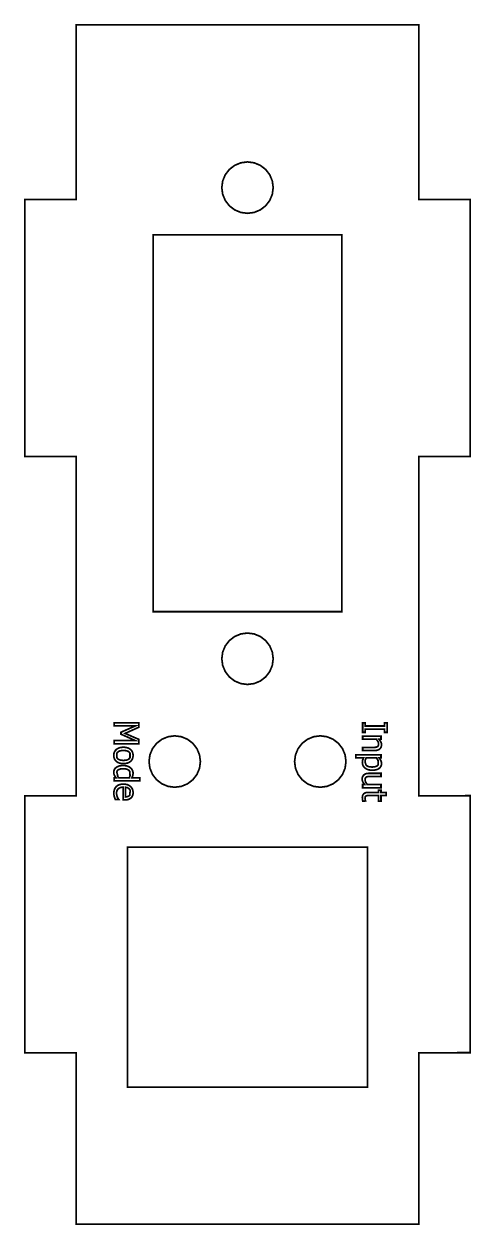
# Model space of a CAD drawing. Extents: x 0.39 to 1.42, y 0.4 to 3.16.
import ezdxf

# ---------------------------------------------------------------- set-up
doc = ezdxf.new("R2010")
doc.units = 0
doc.layers.get('0').update_dxf_attribs({"linetype": 'CONTINUOUS'})

msp = doc.modelspace()

# ---------------------------------------------------------------- linework, layer by layer
at = {"color": 5, "const_width": 0.003937}
for points in [[(0.393718, 2.16971), (0.511828, 2.16971), (0.511828, 1.39019), (0.393718, 1.39019), (0.393718, 0.799642), (0.511828, 0.799642), (0.511828, 0.405925), (1.29921, 0.405925), (1.29921, 0.799642), (1.41732, 0.799968), (1.41732, 1.39051), (1.29921, 1.39019), (1.29921, 2.16971), (1.41732, 2.16971), (1.41732, 2.76064), (1.29921, 2.76025), (1.29921, 3.16183), (0.511828, 3.16183), (0.511828, 2.76025), (0.393718, 2.76025), (0.393718, 2.16971)], [(0.947265, 2.82958), (0.956651, 2.81739), (0.962565, 2.80311), (0.964572, 2.78782), (0.962565, 2.77257), (0.956651, 2.75831), (0.947265, 2.7461), (0.935058, 2.73671), (0.92079, 2.73079), (0.90549, 2.72879), (0.890246, 2.73079), (0.875976, 2.73671), (0.863769, 2.7461), (0.854383, 2.75831), (0.848469, 2.77257), (0.846463, 2.78782), (0.848469, 2.80311), (0.854383, 2.81739), (0.863769, 2.82958), (0.875976, 2.83897), (0.890246, 2.84489), (0.90549, 2.8469), (0.92079, 2.84489), (0.935058, 2.83897), (0.947265, 2.82958)], [(1.12207, 2.67958), (1.12207, 1.81342), (0.688965, 1.81342), (0.688965, 2.67958), (1.12207, 2.67958)], [(0.935058, 1.75629), (0.947265, 1.7469), (0.956651, 1.73469), (0.962565, 1.72043), (0.964572, 1.70518), (0.962565, 1.68989), (0.956651, 1.67562), (0.947265, 1.66342), (0.935058, 1.65403), (0.92079, 1.64811), (0.90549, 1.64611), (0.890246, 1.64811), (0.875976, 1.65403), (0.863769, 1.66342), (0.854383, 1.67562), (0.848469, 1.68989), (0.846463, 1.70518), (0.848469, 1.72043), (0.854383, 1.73469), (0.863769, 1.7469), (0.875976, 1.75629), (0.890246, 1.76221), (0.90549, 1.76421), (0.92079, 1.76221), (0.935058, 1.75629)], [(0.795247, 1.48421), (0.797254, 1.46897), (0.795247, 1.45367), (0.789333, 1.4394), (0.779949, 1.42719), (0.76774, 1.41781), (0.753472, 1.41189), (0.738172, 1.40989), (0.722928, 1.41189), (0.708658, 1.41781), (0.696451, 1.42719), (0.687067, 1.4394), (0.681153, 1.45367), (0.679144, 1.46897), (0.681153, 1.48421), (0.687067, 1.49849), (0.696451, 1.51069), (0.708658, 1.52007), (0.722928, 1.52599), (0.738172, 1.528), (0.753472, 1.52599), (0.76774, 1.52007), (0.779949, 1.51069), (0.789333, 1.49849), (0.795247, 1.48421)], [(1.01579, 1.45367), (1.01378, 1.46897), (1.01579, 1.48421), (1.0217, 1.49849), (1.03109, 1.51069), (1.04329, 1.52007), (1.05756, 1.52599), (1.07281, 1.528), (1.08811, 1.52599), (1.10238, 1.52007), (1.11458, 1.51069), (1.12397, 1.49849), (1.12988, 1.48421), (1.13189, 1.46897), (1.12988, 1.45367), (1.12397, 1.4394), (1.11458, 1.42719), (1.10238, 1.41781), (1.08811, 1.41189), (1.07281, 1.40989), (1.05756, 1.41189), (1.04329, 1.41781), (1.03109, 1.42719), (1.0217, 1.4394), (1.01579, 1.45367)], [(0.629937, 0.720921), (0.629937, 1.27208), (1.1811, 1.27208), (1.1811, 0.720921), (0.629937, 0.720921)]]:
    msp.add_lwpolyline(points, close=True, dxfattribs=at)
at = {"color": 1, "const_width": 0.003937}
for points in [[(0.599229, 1.50965), (0.599229, 1.51714), (0.647624, 1.51714), (0.614692, 1.53179), (0.614692, 1.53629), (0.647624, 1.55083), (0.599229, 1.55083), (0.599229, 1.55778), (0.655382, 1.55778), (0.655382, 1.54764), (0.624132, 1.53358), (0.655382, 1.52001), (0.655382, 1.50965), (0.599229, 1.50965)], [(1.1703, 1.53603), (1.1703, 1.55778), (1.176, 1.55778), (1.176, 1.55062), (1.2207, 1.55062), (1.2207, 1.55778), (1.22645, 1.55778), (1.22645, 1.53603), (1.2207, 1.53603), (1.2207, 1.54318), (1.176, 1.54318), (1.176, 1.53603), (1.1703, 1.53603)], [(1.1703, 1.49425), (1.1703, 1.50136), (1.19428, 1.50136), (1.19971, 1.50162), (1.20372, 1.50271), (1.20508, 1.50375), (1.20605, 1.5051), (1.20665, 1.50694), (1.20681, 1.50933), (1.20649, 1.51204), (1.2054, 1.51481), (1.20177, 1.52029), (1.1703, 1.52029), (1.1703, 1.52735), (1.2124, 1.52735), (1.2124, 1.52029), (1.20774, 1.52029), (1.21023, 1.51714), (1.21208, 1.514), (1.21322, 1.51085), (1.2136, 1.50749), (1.21332, 1.50456), (1.21257, 1.50196), (1.21126, 1.49968), (1.20947, 1.49778), (1.20719, 1.49621), (1.20448, 1.49511), (1.20128, 1.49447), (1.19765, 1.49425), (1.1703, 1.49425)], [(0.620281, 1.46419), (0.615289, 1.46451), (0.61084, 1.4655), (0.607042, 1.46707), (0.603842, 1.46935), (0.601346, 1.47211), (0.599501, 1.47532), (0.598415, 1.47894), (0.59809, 1.48296), (0.598415, 1.48714), (0.599556, 1.49083), (0.601454, 1.49403), (0.604058, 1.49681), (0.607314, 1.49903), (0.611111, 1.5006), (0.615397, 1.50151), (0.620281, 1.50185), (0.625271, 1.50151), (0.629665, 1.50054), (0.633464, 1.49892), (0.636664, 1.49664), (0.639214, 1.49387), (0.64106, 1.49061), (0.642144, 1.48703), (0.642524, 1.48296), (0.642144, 1.47894), (0.64106, 1.47532), (0.639268, 1.47211), (0.636719, 1.46935), (0.633464, 1.46707), (0.629665, 1.4655), (0.625271, 1.46451), (0.620281, 1.46419)], [(0.627388, 1.47228), (0.620281, 1.47151), (0.613226, 1.47228), (0.61046, 1.47319), (0.608182, 1.4745), (0.606446, 1.47618), (0.605197, 1.47814), (0.605197, 1.4879), (0.6065, 1.48986), (0.60829, 1.49154), (0.610568, 1.49283), (0.613336, 1.49376), (0.620281, 1.49451), (0.627388, 1.49376), (0.630208, 1.49283), (0.632433, 1.49154), (0.634169, 1.48986), (0.635417, 1.4879), (0.635417, 1.47808), (0.634169, 1.47612), (0.632433, 1.4745), (0.630208, 1.47319), (0.627388, 1.47228)], [(1.19249, 1.44894), (1.1875, 1.44928), (1.183, 1.45019), (1.17909, 1.45176), (1.17573, 1.454), (1.17296, 1.45671), (1.17101, 1.45969), (1.16987, 1.46306), (1.16949, 1.46674), (1.17019, 1.47228), (1.17242, 1.47721), (1.15473, 1.47721), (1.15473, 1.48432), (1.2124, 1.48432), (1.2124, 1.47721), (1.20801, 1.47721), (1.21018, 1.47444), (1.21197, 1.47136), (1.21316, 1.46799), (1.2136, 1.46431), (1.21322, 1.46089), (1.21213, 1.45785), (1.21034, 1.45524), (1.20784, 1.45301), (1.20475, 1.45122), (1.20112, 1.44997), (1.19705, 1.44922), (1.19249, 1.44894)], [(1.19808, 1.45687), (1.19168, 1.45628), (1.18484, 1.45703), (1.18213, 1.45801), (1.17985, 1.45931), (1.17811, 1.46099), (1.17584, 1.46789), (1.17632, 1.47244), (1.17817, 1.47721), (1.20204, 1.47721), (1.20551, 1.4719), (1.20584, 1.46158), (1.20459, 1.4599), (1.20285, 1.45856), (1.19808, 1.45687)], [(0.599229, 1.42449), (0.599229, 1.43158), (0.603515, 1.43158), (0.601238, 1.43446), (0.599556, 1.43728), (0.598469, 1.44038), (0.59809, 1.44417), (0.598415, 1.44749), (0.599501, 1.45053), (0.601238, 1.45324), (0.603678, 1.45546), (0.606825, 1.45731), (0.610568, 1.45871), (0.614963, 1.45953), (0.619954, 1.45979), (0.625163, 1.45947), (0.629557, 1.45839), (0.633356, 1.45671), (0.636664, 1.45443), (0.639106, 1.45188), (0.64095, 1.44889), (0.642144, 1.44553), (0.642524, 1.442), (0.641818, 1.43653), (0.639649, 1.43158), (0.657932, 1.43158), (0.657932, 1.42449), (0.599229, 1.42449)], [(0.633789, 1.43158), (0.609483, 1.43158), (0.607585, 1.43414), (0.605089, 1.44493), (0.605794, 1.44706), (0.607042, 1.44879), (0.608778, 1.45014), (0.613553, 1.45193), (0.620117, 1.45253), (0.626953, 1.45171), (0.629665, 1.45079), (0.631944, 1.44943), (0.633735, 1.44769), (0.635037, 1.44575), (0.635525, 1.43631), (0.633789, 1.43158)], [(1.1703, 1.40881), (1.1703, 1.4159), (1.17497, 1.4159), (1.17247, 1.41911), (1.17063, 1.4221), (1.16949, 1.42524), (1.16911, 1.42865), (1.16932, 1.43137), (1.17003, 1.43386), (1.17122, 1.43614), (1.17291, 1.4381), (1.17513, 1.43972), (1.17784, 1.44092), (1.18115, 1.44168), (1.18506, 1.44189), (1.2124, 1.44189), (1.2124, 1.43485), (1.18842, 1.43485), (1.18289, 1.43457), (1.17898, 1.43349), (1.17763, 1.43246), (1.17665, 1.4311), (1.17605, 1.42931), (1.17589, 1.42681), (1.17622, 1.42415), (1.17735, 1.42128), (1.18099, 1.4159), (1.2124, 1.4159), (1.2124, 1.40881), (1.1703, 1.40881)], [(0.598253, 1.39594), (0.598633, 1.40072), (0.599664, 1.40489), (0.601454, 1.40853), (0.60395, 1.41157), (0.607042, 1.41401), (0.610786, 1.41575), (0.615126, 1.41678), (0.620063, 1.41715), (0.624946, 1.41678), (0.629286, 1.41581), (0.633137, 1.41411), (0.636447, 1.41174), (0.639106, 1.40886), (0.641004, 1.40554), (0.642144, 1.40181), (0.642524, 1.39762), (0.642253, 1.39393), (0.641385, 1.39068), (0.639919, 1.38786), (0.637858, 1.38542), (0.635146, 1.38341), (0.631944, 1.38194), (0.628093, 1.38102), (0.623426, 1.38075), (0.619575, 1.38075), (0.619575, 1.40994), (0.616103, 1.40972), (0.613064, 1.40901), (0.61046, 1.40787), (0.608344, 1.40625), (0.606608, 1.40419), (0.605414, 1.40186), (0.60471, 1.39908), (0.604438, 1.396), (0.604981, 1.39144), (0.606337, 1.38737), (0.608018, 1.38412), (0.609538, 1.38194), (0.601779, 1.38151), (0.600586, 1.3846), (0.599447, 1.38797), (0.598579, 1.39171), (0.598253, 1.39594)], [(0.629937, 1.38835), (0.625, 1.38764), (0.625, 1.40994), (0.629665, 1.40886), (0.633356, 1.40647), (0.635851, 1.40283), (0.634819, 1.3915), (0.633464, 1.39008), (0.629937, 1.38835)], [(1.16949, 1.3858), (1.16965, 1.38856), (1.1703, 1.39094), (1.17133, 1.39307), (1.17274, 1.39486), (1.17464, 1.39626), (1.17703, 1.39729), (1.17985, 1.39789), (1.18321, 1.39811), (1.20654, 1.39811), (1.20654, 1.40289), (1.2124, 1.40289), (1.2124, 1.39811), (1.2245, 1.39811), (1.2245, 1.391), (1.2124, 1.391), (1.2124, 1.37793), (1.20654, 1.37793), (1.20654, 1.391), (1.18652, 1.391), (1.18159, 1.3909), (1.17833, 1.39003), (1.17719, 1.38917), (1.17632, 1.38797), (1.17567, 1.38406), (1.17622, 1.3807), (1.17703, 1.37836), (1.17068, 1.37793), (1.16976, 1.382), (1.16949, 1.3858)]]:
    msp.add_lwpolyline(points, close=True, dxfattribs=at)

doc.saveas('drawing.dxf')
